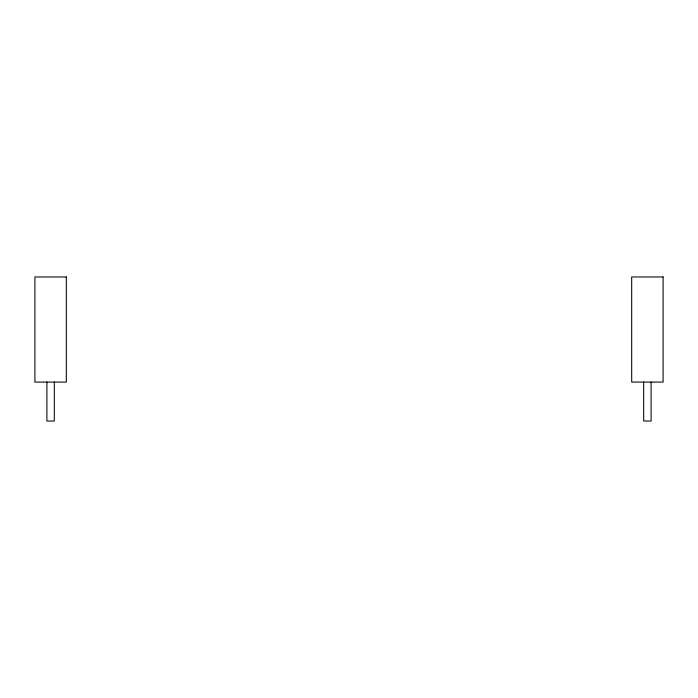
<?xml version="1.0" encoding="UTF-8"?>
<svg xmlns="http://www.w3.org/2000/svg" width="698" height="698" viewBox="0 0 698 698"><rect width="100%" height="100%" fill="white"/><g stroke="black" fill="none" stroke-linecap="round" stroke-linejoin="round"><path stroke-width="1.05" d="M651.103 382.076L651.103 421.034L643.687 421.034L643.687 382.076M54.313 382.076L54.313 421.034L46.897 421.034L46.897 382.076M66.31 276.966L34.9 276.966L34.9 382.076L66.31 382.076L66.31 276.966M663.1 276.966L631.69 276.966L631.69 382.076L663.1 382.076L663.1 276.966"/></g></svg>
